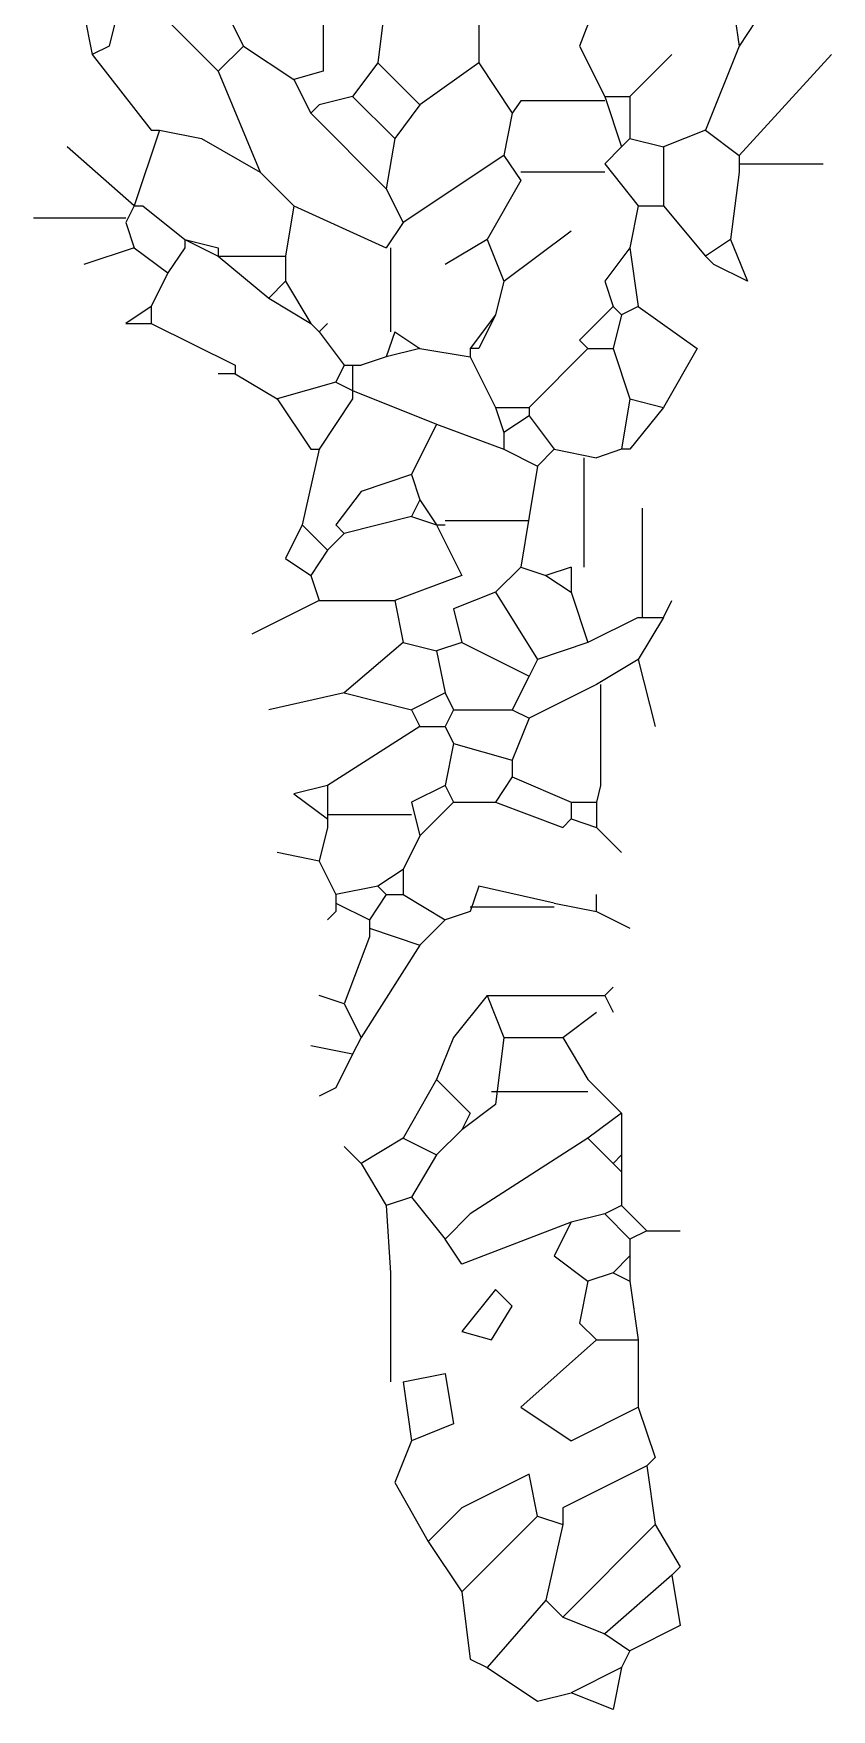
# Model space of a CAD drawing. Header units: millimetres. Extents: x 254.5 to 332, y 114.7 to 192.4.
# Drawn here: x 291.15 to 303.82, y 114.65 to 141.25 of the extents above; entities that cross this region are included whole.
import ezdxf

# ---------------------------------------------------------------- set-up
doc = ezdxf.new("R2010")
doc.units = ezdxf.units.MM
doc.layers.add('Standard', color=7, linetype='Continuous')

msp = doc.modelspace()

# ---------------------------------------------------------------- linework, layer by layer
at = {"layer": 'Standard', "linetype": 'Continuous'}
for points in [[(300.487, 142.784), (299.82, 141.051), (300.221, 140.251)], [(295.754, 142.118), (295.754, 140.652), (295.288, 140.519)], [(294.088, 141.852), (293.287, 141.451), (294.088, 140.652)], [(294.088, 141.852), (294.487, 141.051)], [(296.754, 141.852), (296.621, 140.785)], [(302.22, 141.985), (302.354, 141.051)], [(291.954, 141.584), (292.087, 140.918)], [(292.487, 141.584), (292.354, 141.051), (292.087, 140.918)], [(298.221, 141.584), (298.221, 140.785)], [(302.621, 141.451), (302.354, 141.051)], [(294.487, 141.051), (294.088, 140.652)], [(294.487, 141.051), (295.288, 140.519)], [(302.354, 141.051), (301.821, 139.718)], [(292.087, 140.918), (293.021, 139.718), (293.154, 139.718)], [(296.621, 140.785), (296.22, 140.251)], [(296.621, 140.785), (297.287, 140.118)], [(298.221, 140.785), (297.287, 140.118)], [(298.221, 140.785), (298.753, 139.985)], [(300.621, 140.251), (301.287, 140.918)], [(302.354, 139.317), (303.82, 140.918)], [(294.088, 140.652), (294.754, 139.051)], [(295.288, 140.519), (295.554, 139.985)], [(296.22, 140.251), (295.687, 140.118), (295.554, 139.985)], [(296.22, 140.251), (296.887, 139.585)], [(300.221, 140.184), (298.888, 140.184), (298.753, 139.985)], [(300.221, 140.251), (300.621, 140.251)], [(300.221, 140.251), (300.487, 139.452)], [(300.621, 140.251), (300.621, 139.585)], [(295.554, 139.985), (296.754, 138.785)], [(297.287, 140.118), (296.887, 139.585)], [(298.753, 139.985), (298.62, 139.317)], [(293.154, 139.718), (292.754, 138.518)], [(293.154, 139.718), (293.82, 139.585), (294.754, 139.051)], [(301.821, 139.718), (301.154, 139.452)], [(301.821, 139.718), (302.354, 139.317)], [(292.754, 138.518), (291.687, 139.452)], [(296.887, 139.585), (296.754, 138.785)], [(300.487, 139.452), (300.221, 139.184)], [(300.621, 139.585), (300.487, 139.452)], [(300.621, 139.585), (301.154, 139.452)], [(301.154, 139.452), (301.154, 138.518)], [(298.62, 139.317), (297.021, 138.252)], [(298.62, 139.317), (298.888, 138.918)], [(300.221, 139.184), (300.754, 138.518)], [(302.354, 139.317), (302.354, 139.184)], [(302.354, 139.184), (302.354, 139.051)], [(302.354, 139.184), (303.687, 139.184)], [(294.754, 139.051), (295.288, 138.518)], [(298.888, 138.918), (298.354, 137.984)], [(300.221, 139.051), (298.888, 139.051)], [(302.354, 139.051), (302.22, 137.984)], [(296.754, 138.785), (297.021, 138.252)], [(292.621, 138.318), (291.154, 138.318)], [(292.754, 138.518), (292.621, 138.252)], [(292.754, 138.518), (292.887, 138.518)], [(292.887, 138.518), (293.554, 137.984)], [(295.288, 138.518), (295.153, 137.718)], [(295.288, 138.518), (296.754, 137.851)], [(300.754, 138.518), (300.621, 137.851)], [(300.754, 138.518), (301.154, 138.518)], [(301.154, 138.518), (301.821, 137.718)], [(292.621, 138.252), (292.754, 137.851)], [(297.021, 138.252), (296.754, 137.851)], [(298.62, 137.318), (299.687, 138.117)], [(292.754, 137.851), (291.954, 137.585)], [(292.754, 137.851), (293.287, 137.451)], [(293.554, 137.851), (293.287, 137.451)], [(293.554, 137.984), (293.554, 137.851)], [(293.554, 137.984), (294.088, 137.718)], [(293.554, 137.984), (294.088, 137.851), (294.088, 137.718)], [(296.821, 137.851), (296.821, 136.518)], [(298.354, 137.984), (297.688, 137.585)], [(298.354, 137.984), (298.62, 137.318)], [(300.621, 137.851), (300.221, 137.318), (300.354, 136.917)], [(300.621, 137.851), (300.754, 136.917)], [(302.22, 137.984), (301.821, 137.718)], [(302.22, 137.984), (302.487, 137.318), (301.954, 137.585), (301.821, 137.718)], [(294.088, 137.718), (294.221, 137.718)], [(294.088, 137.718), (294.887, 137.052)], [(294.221, 137.718), (295.153, 137.718)], [(295.153, 137.718), (295.153, 137.318)], [(293.287, 137.451), (293.021, 136.917)], [(295.153, 137.318), (294.887, 137.052)], [(295.153, 137.318), (295.554, 136.651)], [(298.62, 137.318), (298.487, 136.784)], [(294.887, 137.052), (295.554, 136.651)], [(293.021, 136.917), (292.621, 136.651), (293.021, 136.651)], [(293.021, 136.917), (293.021, 136.651)], [(298.487, 136.784), (298.087, 136.251)], [(298.487, 136.784), (298.221, 136.251), (298.087, 136.251)], [(300.354, 136.917), (299.82, 136.385), (299.954, 136.251)], [(300.354, 136.917), (300.487, 136.784)], [(300.487, 136.784), (300.354, 136.251)], [(300.754, 136.917), (300.487, 136.784)], [(300.754, 136.917), (301.687, 136.251), (301.154, 135.318)], [(293.021, 136.651), (294.354, 135.985), (294.354, 135.852)], [(295.554, 136.651), (295.687, 136.518)], [(295.687, 136.518), (295.821, 136.651)], [(295.687, 136.518), (296.087, 135.985)], [(296.887, 136.518), (296.754, 136.118)], [(296.887, 136.518), (297.287, 136.251)], [(297.287, 136.251), (296.754, 136.118)], [(297.287, 136.251), (298.087, 136.118)], [(298.087, 136.251), (298.087, 136.118)], [(299.954, 136.251), (299.021, 135.318)], [(299.954, 136.251), (300.354, 136.251)], [(300.354, 136.251), (300.621, 135.451)], [(296.087, 135.985), (295.954, 135.717)], [(296.087, 135.985), (296.22, 135.985)], [(296.22, 135.985), (296.353, 135.985)], [(296.22, 135.985), (296.22, 135.584)], [(296.754, 136.118), (296.353, 135.985)], [(298.087, 136.118), (298.487, 135.318)], [(294.354, 135.852), (294.088, 135.852)], [(294.354, 135.852), (295.02, 135.451)], [(295.954, 135.717), (295.02, 135.451)], [(295.954, 135.717), (296.22, 135.584)], [(295.02, 135.451), (295.554, 134.652), (295.687, 134.652)], [(296.22, 135.451), (295.687, 134.652)], [(296.22, 135.584), (296.22, 135.451)], [(296.22, 135.584), (297.553, 135.051)], [(300.621, 135.451), (300.487, 134.652)], [(300.621, 135.451), (301.154, 135.318)], [(298.487, 135.318), (299.021, 135.318)], [(298.487, 135.318), (298.62, 134.918)], [(299.021, 135.184), (298.62, 134.918)], [(299.021, 135.318), (299.021, 135.184)], [(299.021, 135.184), (299.421, 134.652)], [(301.154, 135.318), (300.621, 134.652), (300.487, 134.652)], [(297.553, 135.051), (297.154, 134.251)], [(297.553, 135.051), (298.62, 134.652)], [(298.62, 134.918), (298.62, 134.652)], [(295.687, 134.652), (295.421, 133.452)], [(298.62, 134.652), (299.154, 134.384)], [(299.421, 134.652), (299.154, 134.384)], [(299.421, 134.652), (300.088, 134.517)], [(300.487, 134.652), (300.088, 134.517)], [(299.154, 134.384), (299.021, 133.585)], [(299.887, 134.517), (299.887, 132.784)], [(297.154, 134.251), (296.353, 133.984), (295.954, 133.452), (296.087, 133.318)], [(297.154, 134.251), (297.287, 133.851)], [(297.287, 133.851), (297.154, 133.585)], [(297.287, 133.851), (297.553, 133.452)], [(297.154, 133.585), (296.087, 133.318)], [(297.154, 133.585), (297.553, 133.452)], [(299.021, 133.585), (298.888, 132.784)], [(300.821, 131.985), (300.821, 133.718)], [(295.421, 133.452), (295.153, 132.918), (295.554, 132.651)], [(295.421, 133.452), (295.821, 133.051)], [(296.087, 133.318), (295.821, 133.051)], [(297.553, 133.452), (297.954, 132.651), (296.887, 132.251)], [(297.553, 133.452), (297.688, 133.452)], [(299.021, 133.518), (297.688, 133.518)], [(295.821, 133.051), (295.554, 132.651)], [(298.888, 132.784), (298.487, 132.385)], [(298.888, 132.784), (299.287, 132.651)], [(299.687, 132.784), (299.287, 132.651)], [(299.687, 132.784), (299.687, 132.385)], [(295.554, 132.651), (295.687, 132.251)], [(299.287, 132.651), (299.687, 132.385)], [(295.687, 132.251), (294.62, 131.718)], [(295.687, 132.251), (296.887, 132.251)], [(296.887, 132.251), (297.021, 131.584)], [(298.487, 132.385), (297.821, 132.118), (297.954, 131.584)], [(298.487, 132.385), (299.154, 131.318)], [(299.687, 132.385), (299.954, 131.584)], [(301.154, 131.985), (301.287, 132.251)], [(300.754, 131.985), (299.954, 131.584)], [(300.754, 131.985), (301.154, 131.985)], [(301.154, 131.985), (300.754, 131.318)], [(297.021, 131.584), (296.087, 130.785)], [(297.021, 131.584), (297.553, 131.451)], [(297.954, 131.584), (297.553, 131.451)], [(297.553, 131.451), (297.688, 130.785)], [(297.954, 131.584), (299.021, 131.051)], [(299.954, 131.584), (299.154, 131.318)], [(299.154, 131.318), (299.021, 131.051)], [(300.754, 131.318), (300.088, 130.918)], [(300.754, 131.318), (301.02, 130.251)], [(299.021, 131.051), (298.753, 130.518)], [(300.088, 130.918), (299.021, 130.384)], [(300.153, 130.918), (300.153, 129.317), (300.088, 129.051)], [(296.087, 130.785), (294.887, 130.518)], [(296.087, 130.785), (297.154, 130.518)], [(297.688, 130.785), (297.154, 130.518)], [(297.688, 130.785), (297.821, 130.518)], [(297.154, 130.518), (297.287, 130.251)], [(297.821, 130.518), (297.688, 130.251)], [(297.821, 130.518), (298.753, 130.518)], [(298.753, 130.518), (299.021, 130.384)], [(299.021, 130.384), (298.753, 129.718)], [(297.287, 130.251), (295.821, 129.317)], [(297.287, 130.251), (297.688, 130.251)], [(297.688, 130.251), (297.821, 129.985)], [(297.821, 129.985), (297.688, 129.317)], [(297.821, 129.985), (298.753, 129.718)], [(298.753, 129.718), (298.753, 129.452)], [(295.821, 129.317), (295.288, 129.184), (295.821, 128.785)], [(295.821, 129.317), (295.821, 128.785)], [(297.688, 129.317), (297.154, 129.051)], [(297.688, 129.317), (297.821, 129.051)], [(298.753, 129.452), (298.487, 129.051)], [(298.753, 129.452), (299.687, 129.051)], [(297.154, 129.051), (297.287, 128.518)], [(297.821, 129.051), (297.287, 128.518)], [(297.821, 129.051), (298.487, 129.051)], [(298.487, 129.051), (299.554, 128.651), (299.687, 128.785)], [(299.687, 129.051), (300.088, 129.051)], [(299.687, 129.051), (299.687, 128.785)], [(300.088, 129.051), (300.088, 128.651)], [(297.154, 128.851), (295.821, 128.851)], [(295.821, 128.785), (295.821, 128.651)], [(299.687, 128.785), (300.088, 128.651)], [(295.821, 128.651), (295.687, 128.117)], [(297.287, 128.518), (297.021, 127.984)], [(300.088, 128.651), (300.487, 128.252)], [(295.687, 128.117), (295.02, 128.252)], [(295.687, 128.117), (295.954, 127.585)], [(297.021, 127.984), (296.621, 127.718)], [(297.021, 127.984), (297.021, 127.585)], [(296.621, 127.718), (295.954, 127.585)], [(296.621, 127.718), (296.754, 127.585)], [(299.421, 127.451), (298.221, 127.718), (298.087, 127.318)], [(295.954, 127.585), (295.954, 127.451)], [(295.954, 127.451), (295.954, 127.318)], [(295.954, 127.451), (296.488, 127.185)], [(296.754, 127.585), (296.488, 127.185)], [(296.754, 127.585), (297.021, 127.585)], [(297.021, 127.585), (297.688, 127.185)], [(299.421, 127.451), (300.088, 127.318)], [(300.088, 127.318), (300.088, 127.585)], [(295.954, 127.318), (295.821, 127.185)], [(296.488, 127.185), (296.488, 127.052)], [(297.688, 127.185), (297.287, 126.784)], [(298.087, 127.318), (297.688, 127.185)], [(299.421, 127.385), (298.087, 127.385)], [(300.088, 127.318), (300.621, 127.052)], [(296.488, 126.917), (296.087, 125.852)], [(296.488, 127.052), (296.488, 126.917)], [(296.488, 127.052), (297.287, 126.784)], [(297.287, 126.784), (296.353, 125.318)], [(300.221, 125.985), (300.354, 126.118)], [(296.087, 125.852), (295.687, 125.985)], [(296.087, 125.852), (296.353, 125.318)], [(298.354, 125.985), (297.821, 125.318), (297.553, 124.652)], [(298.354, 125.985), (300.221, 125.985)], [(298.354, 125.985), (298.62, 125.318)], [(300.221, 125.985), (300.354, 125.717)], [(299.554, 125.318), (300.088, 125.717)], [(296.353, 125.318), (296.22, 125.051)], [(298.62, 125.318), (298.487, 124.251)], [(298.62, 125.318), (299.554, 125.318)], [(299.554, 125.318), (299.954, 124.652)], [(296.22, 125.051), (295.554, 125.184)], [(296.22, 125.051), (295.954, 124.517), (295.687, 124.384)], [(297.553, 124.652), (297.021, 123.718)], [(297.553, 124.652), (298.087, 124.118), (297.954, 123.851)], [(299.954, 124.652), (300.487, 124.118)], [(298.487, 124.251), (297.954, 123.851)], [(299.954, 124.452), (298.425, 124.452)], [(300.487, 124.118), (299.954, 123.718)], [(300.487, 124.118), (300.487, 123.452)], [(297.021, 123.718), (296.353, 123.318)], [(297.021, 123.718), (297.553, 123.452)], [(297.954, 123.851), (297.553, 123.452)], [(299.954, 123.718), (298.087, 122.518), (297.688, 122.118)], [(299.954, 123.718), (300.354, 123.318)], [(296.353, 123.318), (296.087, 123.585)], [(297.553, 123.452), (297.154, 122.784)], [(300.487, 123.452), (300.354, 123.318)], [(300.487, 123.452), (300.487, 123.184)], [(296.353, 123.318), (296.754, 122.651)], [(300.354, 123.318), (300.487, 123.184)], [(300.487, 123.184), (300.487, 122.651)], [(297.154, 122.784), (296.754, 122.651)], [(296.754, 122.651), (296.821, 121.584), (296.821, 119.851)], [(297.154, 122.784), (297.688, 122.118)], [(300.487, 122.651), (300.221, 122.518)], [(300.487, 122.651), (300.887, 122.251)], [(299.687, 122.385), (297.954, 121.718), (297.688, 122.118)], [(299.687, 122.385), (299.421, 121.851), (299.954, 121.451)], [(300.221, 122.518), (299.687, 122.385)], [(300.221, 122.518), (300.621, 122.118)], [(300.887, 122.251), (300.621, 122.118)], [(300.621, 122.118), (300.621, 121.851)], [(300.887, 122.251), (301.421, 122.251)], [(300.621, 121.851), (300.354, 121.584)], [(300.621, 121.851), (300.621, 121.451)], [(300.354, 121.584), (299.954, 121.451)], [(300.354, 121.584), (300.621, 121.451)], [(298.487, 121.318), (297.954, 120.651), (298.425, 120.518), (298.753, 121.051), (298.487, 121.318)], [(299.954, 121.451), (299.82, 120.785), (300.088, 120.518)], [(300.621, 121.451), (300.754, 120.518)], [(300.088, 120.518), (298.888, 119.452), (299.687, 118.918), (300.754, 119.452)], [(300.088, 120.518), (300.754, 120.518)], [(300.754, 120.518), (300.754, 119.452)], [(297.021, 119.851), (297.688, 119.985), (297.821, 119.184), (297.154, 118.918)], [(297.021, 119.851), (297.154, 118.918)], [(300.754, 119.452), (301.02, 118.651), (300.887, 118.518)], [(297.154, 118.918), (296.887, 118.252), (297.42, 117.318)], [(299.154, 117.718), (299.021, 118.385), (297.954, 117.851), (297.42, 117.318)], [(300.887, 118.518), (299.554, 117.851), (299.554, 117.585)], [(300.887, 118.518), (301.02, 117.585)], [(299.154, 117.718), (297.954, 116.518)], [(299.154, 117.718), (299.554, 117.585)], [(299.554, 117.585), (299.287, 116.385)], [(301.02, 117.585), (299.554, 116.118)], [(301.02, 117.585), (301.421, 116.917), (301.287, 116.784)], [(297.42, 117.318), (297.954, 116.518)], [(301.287, 116.784), (300.221, 115.852)], [(301.287, 116.784), (301.421, 115.985), (300.621, 115.584)], [(297.954, 116.518), (298.087, 115.451), (298.354, 115.318)], [(299.287, 116.385), (298.354, 115.318)], [(299.287, 116.385), (299.554, 116.118)], [(299.554, 116.118), (300.221, 115.852)], [(300.221, 115.852), (300.621, 115.584)], [(300.621, 115.584), (300.487, 115.318)], [(298.354, 115.318), (299.154, 114.785), (299.687, 114.918)], [(300.487, 115.318), (299.687, 114.918)], [(300.487, 115.318), (300.354, 114.652), (299.687, 114.918)]]:
    msp.add_lwpolyline(points, dxfattribs=at)

doc.saveas('drawing.dxf')
